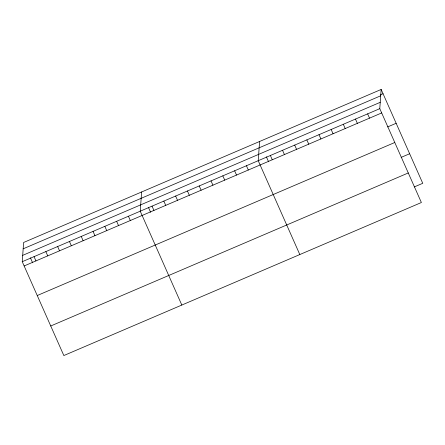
<?xml version="1.0" encoding="UTF-8"?>
<svg xmlns="http://www.w3.org/2000/svg" width="445" height="445" viewBox="0 0 445 445"><rect width="100%" height="100%" fill="white"/><g stroke="black" fill="none" stroke-linecap="round" stroke-linejoin="round"><path stroke-width="0.67" d="M381.159 89.451L379.785 108.669L421.376 202.525L63.841 355.549L22.25 261.693L23.624 242.475L381.159 89.451L422.75 183.307L414.239 186.945M141.61 191.979L140.236 211.197L181.827 305.053M259.596 141.477L258.222 160.695L299.813 254.551M380.62 94.763L383.05 93.723M23.168 248.816L380.703 95.792M22.701 255.352L380.236 102.328M22.25 261.693L379.785 108.669M24.141 265.965L381.676 112.941M387.645 126.925L396.15 123.282M37.241 295.53L394.776 142.5M401.14 157.385L409.65 153.742M50.741 325.99L408.276 172.96M367.631 113.87L369.522 118.142M355.472 119.071L357.368 123.343M343.318 124.277L345.209 128.549M331.158 129.478L333.055 133.75M319.004 134.685L320.895 138.957M306.85 139.886L308.741 144.158M294.69 145.087L296.587 149.359M282.536 150.293L284.427 154.565M270.382 155.494L272.273 159.766M266.405 156.835L268.585 161.763M246.424 165.746L248.316 170.018M234.626 170.797L236.518 175.069M222.828 175.847L224.719 180.119M211.03 180.898L212.921 185.17M199.232 185.949L201.123 190.221M187.434 190.994L189.325 195.266M175.63 196.045L177.527 200.317M163.832 201.095L165.729 205.368M152.034 206.146L153.931 210.418M148.413 207.337L150.599 212.259M128.438 216.248L130.329 220.52M116.64 221.298L118.531 225.571M104.842 226.344L106.733 230.616M93.044 231.394L94.935 235.666M81.246 236.445L83.137 240.717M69.442 241.496L71.339 245.768M57.644 246.547L59.541 250.819M45.846 251.597L47.743 255.869M34.048 256.643L35.939 260.915M30.427 257.833L32.613 262.761"/></g></svg>
